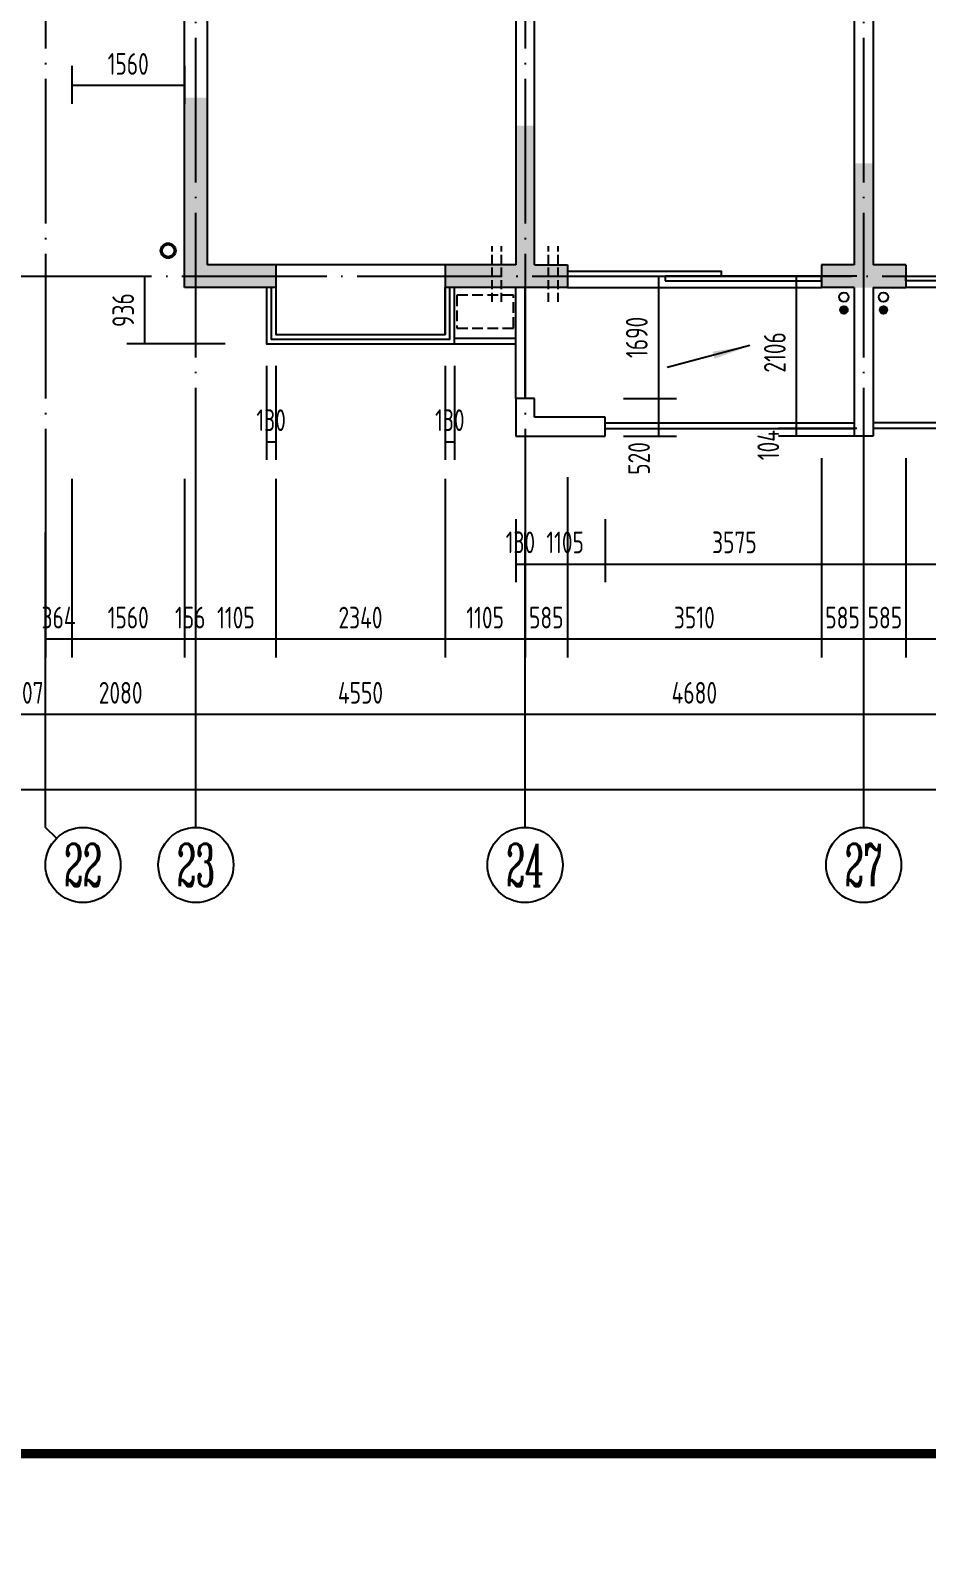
# Model space of a CAD drawing. Extents: x -726032 to 135930, y -151624 to 587044.
# Drawn here: x -666225 to -653837, y 477844 to 498822 of the extents above; entities that cross this region are included whole.
import ezdxf
from ezdxf.enums import TextEntityAlignment as Align

# ---------------------------------------------------------------- set-up
doc = ezdxf.new("R2010")
doc.units = 0
doc.header["$LTSCALE"] = 1000
doc.header["$MEASUREMENT"] = 0
doc.linetypes.add('DASH', pattern=[0.35, 0.25, -0.1])
doc.linetypes.add('DOTE', pattern=[2.42, 2, -0.2, 0.02, -0.2])
doc.layers.get('0').update_dxf_attribs({"linetype": 'CONTINUOUS'})
doc.layers.get('DEFPOINTS').update_dxf_attribs({"color": 1, "linetype": 'CONTINUOUS'})
for name, color, linetype in [('AXIS', 245, 'CONTINUOUS'), ('AXIS_TEXT', 7, 'CONTINUOUS'), ('COLUMN', 170, 'CONTINUOUS'), ('DOTE', 8, 'DOTE'), ('GROUND', 45, 'CONTINUOUS'), ('PUB_DIM', 245, 'CONTINUOUS'), ('PUB_TITLE', 1, 'CONTINUOUS'), ('ROOF', 4, 'CONTINUOUS'), ('WALL', 255, 'CONTINUOUS'), ('WINDOW', 155, 'CONTINUOUS'), ('空调', 245, 'CONTINUOUS'), ('雨水管', 20, 'CONTINUOUS')]:
    doc.layers.add(name, color=color, linetype=linetype)
doc.styles.add('COMPLEX', font='COMPLEX')
doc.styles.add('DIM_FONT', font='isocp.shx', dxfattribs={"width": 0.8})
doc.dimstyles.new('AXIS', dxfattribs={"dimtxt": 300, "dimasz": 1, "dimexe": 250, "dimexo": 300, "dimgap": 150, "dimtad": 1, "dimdec": 0, "dimzin": 0, "dimdsep": 46, "dimtxsty": 'DIM_FONT', "dimcen": 0.09, "dimse1": 1, "dimse2": 1, "dimclrt": 142, "dimadec": 0, "dimazin": 0, "dimtfac": 1, "dimtdec": 0, "dimtix": 1, "dimtmove": 2, "dimatfit": 3, "dimfxl": 1, "dimtolj": 1, "dimtzin": 0, "dimarcsym": 0})
doc.dimstyles.new('DIMA', dxfattribs={"dimtxt": 300, "dimasz": 1, "dimexe": 250, "dimexo": 300, "dimgap": 150, "dimtad": 1, "dimdec": 0, "dimzin": 0, "dimdsep": 46, "dimtxsty": 'DIM_FONT', "dimcen": 0.09, "dimse1": 1, "dimclrt": 142, "dimadec": 0, "dimazin": 0, "dimtfac": 1, "dimtdec": 0, "dimtix": 1, "dimtmove": 2, "dimatfit": 3, "dimfxl": 1, "dimtolj": 1, "dimtzin": 0, "dimarcsym": 0})
doc.dimstyles.new('DIMB', dxfattribs={"dimtxt": 300, "dimasz": 1, "dimexe": 250, "dimexo": 300, "dimgap": 150, "dimtad": 1, "dimdec": 0, "dimzin": 0, "dimdsep": 46, "dimtxsty": 'DIM_FONT', "dimcen": 0.09, "dimse2": 1, "dimclrt": 142, "dimadec": 0, "dimazin": 0, "dimtfac": 1, "dimtdec": 0, "dimtix": 1, "dimtmove": 2, "dimatfit": 3, "dimfxl": 1, "dimtolj": 1, "dimtzin": 0, "dimarcsym": 0})
doc.dimstyles.new('DIMN', dxfattribs={"dimtxt": 300, "dimasz": 1, "dimexe": 250, "dimexo": 300, "dimgap": 150, "dimtad": 1, "dimdec": 0, "dimzin": 0, "dimdsep": 46, "dimtxsty": 'DIM_FONT', "dimcen": 0.09, "dimclrt": 142, "dimadec": 0, "dimazin": 0, "dimtfac": 1, "dimtdec": 0, "dimtix": 1, "dimtmove": 2, "dimatfit": 3, "dimfxl": 1, "dimtolj": 1, "dimtzin": 0, "dimarcsym": 0})

# ---------------------------------------------------------------- blocks, each defined once
blk = doc.blocks.new('*D3172')
at = {"layer": 'AXIS', "color": 0, "lineweight": -2, "transparency": 16777216}
blk.add_line((-650028, 489363), (-654706, 489363), dxfattribs=at)
at = {"layer": 'AXIS', "color": 0, "transparency": 16777216}
for points in [[(-654706, 489363), (-654706, 489363), (-654707, 489363)], [(-650028, 489363), (-650028, 489363), (-650027, 489363)]]:
    blk.add_solid(points, dxfattribs=at)
at = {"layer": 'DEFPOINTS', "color": 0, "transparency": 16777216}
for p in [(-654707, 491880), (-650027, 491880), (-654707, 489363)]:
    blk.add_point(p, dxfattribs=at)
at = {"layer": 'AXIS', "color": 142, "transparency": 16777216, "insert": (-652367, 489663), "char_height": 300, "attachment_point": 5, "style": 'DIM_FONT'}
blk.add_mtext('\\A1;4680', dxfattribs=at)
blk = doc.blocks.new('*D499')
at = {"layer": 'DEFPOINTS', "color": 0, "transparency": 16777216}
for p in [(-654122, 493206), (-650612, 492946), (-654122, 490403)]:
    blk.add_point(p, dxfattribs=at)
at = {"layer": 'PUB_DIM', "color": 0, "lineweight": -2, "transparency": 16777216}
for p, q in [((-654122, 492906), (-654122, 490153)), ((-650612, 492646), (-650612, 490153)), ((-650613, 490403), (-654121, 490403))]:
    blk.add_line(p, q, dxfattribs=at)
at = {"layer": 'PUB_DIM', "color": 0, "transparency": 16777216}
for points in [[(-654121, 490403), (-654121, 490403), (-654122, 490403)], [(-650613, 490403), (-650613, 490403), (-650612, 490403)]]:
    blk.add_solid(points, dxfattribs=at)
at = {"layer": 'PUB_DIM', "color": 142, "transparency": 16777216, "insert": (-652367, 490703), "char_height": 300, "attachment_point": 5, "style": 'DIM_FONT'}
blk.add_mtext('\\A1;3510', dxfattribs=at)
blk = doc.blocks.new('*D1735')
at = {"layer": 'DEFPOINTS', "color": 0, "transparency": 16777216}
for p in [(-654707, 492363), (-651132, 492363), (-651132, 491443)]:
    blk.add_point(p, dxfattribs=at)
at = {"layer": 'PUB_DIM', "color": 0, "lineweight": -2, "transparency": 16777216}
for p, q in [((-651132, 492063), (-651132, 491193)), ((-654706, 491443), (-651133, 491443))]:
    blk.add_line(p, q, dxfattribs=at)
at = {"layer": 'PUB_DIM', "color": 0, "transparency": 16777216}
for points in [[(-654706, 491443), (-654706, 491443), (-654707, 491443)], [(-651133, 491443), (-651133, 491443), (-651132, 491443)]]:
    blk.add_solid(points, dxfattribs=at)
at = {"layer": 'PUB_DIM', "color": 142, "transparency": 16777216, "insert": (-652919, 491743), "char_height": 300, "attachment_point": 5, "style": 'DIM_FONT'}
blk.add_mtext('\\A1;3575', dxfattribs=at)
blk = doc.blocks.new('*D510')
at = {"layer": 'AXIS', "color": 0, "lineweight": -2, "transparency": 16777216}
for p, q in [((-711920, 491580), (-711920, 488073)), ((-643241, 491580), (-643241, 488073)), ((-643242, 488323), (-711919, 488323))]:
    blk.add_line(p, q, dxfattribs=at)
at = {"layer": 'AXIS', "color": 0, "transparency": 16777216}
for points in [[(-711919, 488323), (-711919, 488323), (-711920, 488323)], [(-643242, 488323), (-643242, 488323), (-643241, 488323)]]:
    blk.add_solid(points, dxfattribs=at)
at = {"layer": 'DEFPOINTS', "color": 0, "transparency": 16777216}
for p in [(-711920, 491880), (-643241, 491880), (-711920, 488323)]:
    blk.add_point(p, dxfattribs=at)
at = {"layer": 'AXIS', "color": 142, "transparency": 16777216, "insert": (-677580, 488623), "char_height": 300, "attachment_point": 5, "style": 'DIM_FONT'}
blk.add_mtext('\\A1;68679', dxfattribs=at)
blk = doc.blocks.new('*D3719')
at = {"layer": 'DEFPOINTS', "color": 0, "transparency": 16777216}
for p in [(-663937, 492920), (-662832, 492920), (-663937, 490403)]:
    blk.add_point(p, dxfattribs=at)
at = {"layer": 'PUB_DIM', "color": 0, "lineweight": -2, "transparency": 16777216}
for p, q in [((-662832, 492620), (-662832, 490153)), ((-662833, 490403), (-663936, 490403))]:
    blk.add_line(p, q, dxfattribs=at)
at = {"layer": 'PUB_DIM', "color": 0, "transparency": 16777216}
for points in [[(-663936, 490403), (-663936, 490403), (-663937, 490403)], [(-662833, 490403), (-662833, 490403), (-662832, 490403)]]:
    blk.add_solid(points, dxfattribs=at)
at = {"layer": 'PUB_DIM', "color": 142, "transparency": 16777216, "insert": (-663384, 490703), "char_height": 300, "attachment_point": 5, "style": 'DIM_FONT'}
blk.add_mtext('\\A1;1105', dxfattribs=at)
blk = doc.blocks.new('_AXISO')
blk.add_circle((0, 0), 0.5)
at = {"layer": 'AXIS_TEXT', "style": 'COMPLEX', "width": 1.041667}
blk.add_attdef('A', text='', height=0.56, dxfattribs=at).set_placement((-0.25, -0.28), (0.25, -0.28), align=Align.FIT)
blk = doc.blocks.new('*D3720')
at = {"layer": 'DEFPOINTS', "color": 0, "transparency": 16777216}
for p in [(-664642, 495422), (-663234, 495422), (-663234, 494486)]:
    blk.add_point(p, dxfattribs=at)
at = {"layer": 'PUB_DIM', "color": 0, "lineweight": -2, "transparency": 16777216}
for p, q in [((-664642, 494487), (-664642, 495421)), ((-663534, 494486), (-664892, 494486))]:
    blk.add_line(p, q, dxfattribs=at)
at = {"layer": 'PUB_DIM', "color": 0, "transparency": 16777216}
for points in [[(-664642, 495421), (-664641, 495421), (-664642, 495422)], [(-664642, 494487), (-664641, 494487), (-664642, 494486)]]:
    blk.add_solid(points, dxfattribs=at)
at = {"layer": 'PUB_DIM', "color": 142, "transparency": 16777216, "insert": (-664942, 494954), "char_height": 300, "attachment_point": 5, "rotation": 90, "style": 'DIM_FONT'}
blk.add_mtext('\\A1;936', dxfattribs=at)
blk = doc.blocks.new('*D3320')
at = {"layer": 'AXIS', "color": 0, "lineweight": -2, "transparency": 16777216}
blk.add_line((-659388, 489363), (-663936, 489363), dxfattribs=at)
at = {"layer": 'AXIS', "color": 0, "transparency": 16777216}
for points in [[(-663936, 489363), (-663936, 489363), (-663937, 489363)], [(-659388, 489363), (-659388, 489363), (-659387, 489363)]]:
    blk.add_solid(points, dxfattribs=at)
at = {"layer": 'DEFPOINTS', "color": 0, "transparency": 16777216}
for p in [(-663937, 491880), (-659387, 491880), (-663937, 489363)]:
    blk.add_point(p, dxfattribs=at)
at = {"layer": 'AXIS', "color": 142, "transparency": 16777216, "insert": (-661662, 489663), "char_height": 300, "attachment_point": 5, "style": 'DIM_FONT'}
blk.add_mtext('\\A1;4550', dxfattribs=at)
blk = doc.blocks.new('*D1020')
at = {"layer": 'DEFPOINTS', "color": 0, "transparency": 16777216}
for p in [(-665653, 498632), (-664093, 498632), (-665653, 498058)]:
    blk.add_point(p, dxfattribs=at)
at = {"layer": 'PUB_DIM', "color": 0, "lineweight": -2, "transparency": 16777216}
for p, q in [((-665653, 498332), (-665653, 497808)), ((-664093, 498332), (-664093, 497808)), ((-664094, 498058), (-665652, 498058))]:
    blk.add_line(p, q, dxfattribs=at)
at = {"layer": 'PUB_DIM', "color": 0, "transparency": 16777216}
for points in [[(-665652, 498059), (-665652, 498058), (-665653, 498058)], [(-664094, 498059), (-664094, 498058), (-664093, 498058)]]:
    blk.add_solid(points, dxfattribs=at)
at = {"layer": 'PUB_DIM', "color": 142, "transparency": 16777216, "insert": (-664873, 498358), "char_height": 300, "attachment_point": 5, "style": 'DIM_FONT'}
blk.add_mtext('\\A1;1560', dxfattribs=at)
blk = doc.blocks.new('*D3321')
at = {"layer": 'AXIS', "color": 0, "lineweight": -2, "transparency": 16777216}
for p, q in [((-666525, 489363), (-666526, 489363)), ((-666017, 489363), (-666524, 489363)), ((-666016, 489363), (-666015, 489363))]:
    blk.add_line(p, q, dxfattribs=at)
at = {"layer": 'AXIS', "color": 0, "transparency": 16777216}
for points in [[(-666525, 489363), (-666525, 489363), (-666524, 489363)], [(-666016, 489363), (-666016, 489363), (-666017, 489363)]]:
    blk.add_solid(points, dxfattribs=at)
at = {"layer": 'DEFPOINTS', "color": 0, "transparency": 16777216}
for p in [(-666524, 491880), (-666017, 491880), (-666524, 489363)]:
    blk.add_point(p, dxfattribs=at)
at = {"layer": 'AXIS', "color": 142, "transparency": 16777216, "insert": (-666270, 489663), "char_height": 300, "attachment_point": 5, "style": 'DIM_FONT'}
blk.add_mtext('\\A1;507', dxfattribs=at)
blk = doc.blocks.new('*D1022')
at = {"layer": 'DEFPOINTS', "color": 0, "transparency": 16777216}
for p in [(-666017, 492920), (-665653, 492920), (-666017, 490403)]:
    blk.add_point(p, dxfattribs=at)
at = {"layer": 'PUB_DIM', "color": 0, "lineweight": -2, "transparency": 16777216}
for p, q in [((-666017, 492620), (-666017, 490153)), ((-665653, 492620), (-665653, 490153)), ((-666018, 490403), (-666019, 490403)), ((-665653, 490403), (-666017, 490403)), ((-665652, 490403), (-665651, 490403))]:
    blk.add_line(p, q, dxfattribs=at)
at = {"layer": 'PUB_DIM', "color": 0, "transparency": 16777216}
for points in [[(-666018, 490403), (-666018, 490403), (-666017, 490403)], [(-665652, 490403), (-665652, 490403), (-665653, 490403)]]:
    blk.add_solid(points, dxfattribs=at)
at = {"layer": 'PUB_DIM', "color": 142, "transparency": 16777216, "insert": (-665835, 490703), "char_height": 300, "attachment_point": 5, "style": 'DIM_FONT'}
blk.add_mtext('\\A1;364', dxfattribs=at)
blk = doc.blocks.new('_AXISO1')
blk.add_line((0.354, -0.146), (0.5, 0))
blk.add_circle((0, -0.5), 0.5)
at = {"layer": 'AXIS_TEXT', "style": 'COMPLEX', "width": 1.041667}
blk.add_attdef('A', text='', height=0.56, dxfattribs=at).set_placement((-0.25, -0.78), (0.25, -0.78), align=Align.FIT)
blk = doc.blocks.new('*D1023')
at = {"layer": 'DEFPOINTS', "color": 0, "transparency": 16777216}
for p in [(-665653, 492920), (-664093, 492920), (-665653, 490403)]:
    blk.add_point(p, dxfattribs=at)
at = {"layer": 'PUB_DIM', "color": 0, "lineweight": -2, "transparency": 16777216}
for p, q in [((-665653, 492620), (-665653, 490153)), ((-664093, 492620), (-664093, 490153)), ((-664094, 490403), (-665652, 490403))]:
    blk.add_line(p, q, dxfattribs=at)
at = {"layer": 'PUB_DIM', "color": 0, "transparency": 16777216}
for points in [[(-665652, 490403), (-665652, 490403), (-665653, 490403)], [(-664094, 490403), (-664094, 490403), (-664093, 490403)]]:
    blk.add_solid(points, dxfattribs=at)
at = {"layer": 'PUB_DIM', "color": 142, "transparency": 16777216, "insert": (-664873, 490703), "char_height": 300, "attachment_point": 5, "style": 'DIM_FONT'}
blk.add_mtext('\\A1;1560', dxfattribs=at)
blk = doc.blocks.new('*D3322')
at = {"layer": 'AXIS', "color": 0, "lineweight": -2, "transparency": 16777216}
blk.add_line((-663938, 489363), (-666016, 489363), dxfattribs=at)
at = {"layer": 'AXIS', "color": 0, "transparency": 16777216}
for points in [[(-666016, 489363), (-666016, 489363), (-666017, 489363)], [(-663938, 489363), (-663938, 489363), (-663937, 489363)]]:
    blk.add_solid(points, dxfattribs=at)
at = {"layer": 'DEFPOINTS', "color": 0, "transparency": 16777216}
for p in [(-666017, 491880), (-663937, 491880), (-666017, 489363)]:
    blk.add_point(p, dxfattribs=at)
at = {"layer": 'AXIS', "color": 142, "transparency": 16777216, "insert": (-664977, 489663), "char_height": 300, "attachment_point": 5, "style": 'DIM_FONT'}
blk.add_mtext('\\A1;2080', dxfattribs=at)
blk = doc.blocks.new('*D2259')
at = {"layer": 'DEFPOINTS', "color": 0, "transparency": 16777216}
for p in [(-664093, 492920), (-663937, 492920), (-664093, 490403)]:
    blk.add_point(p, dxfattribs=at)
at = {"layer": 'PUB_DIM', "color": 0, "lineweight": -2, "transparency": 16777216}
for p, q in [((-664093, 492620), (-664093, 490153)), ((-664094, 490403), (-664095, 490403)), ((-663937, 490403), (-664093, 490403)), ((-663936, 490403), (-663935, 490403))]:
    blk.add_line(p, q, dxfattribs=at)
at = {"layer": 'PUB_DIM', "color": 0, "transparency": 16777216}
for points in [[(-664094, 490403), (-664094, 490403), (-664093, 490403)], [(-663936, 490403), (-663936, 490403), (-663937, 490403)]]:
    blk.add_solid(points, dxfattribs=at)
at = {"layer": 'PUB_DIM', "color": 142, "transparency": 16777216, "insert": (-664015, 490703), "char_height": 300, "attachment_point": 5, "style": 'DIM_FONT'}
blk.add_mtext('\\A1;156', dxfattribs=at)
blk = doc.blocks.new('*D3725')
at = {"layer": 'DEFPOINTS', "color": 0, "transparency": 16777216}
for p in [(-654707, 493206), (-654122, 493206), (-654707, 490403)]:
    blk.add_point(p, dxfattribs=at)
at = {"layer": 'PUB_DIM', "color": 0, "lineweight": -2, "transparency": 16777216}
for p, q in [((-654122, 492906), (-654122, 490153)), ((-654708, 490403), (-654709, 490403)), ((-654122, 490403), (-654707, 490403)), ((-654121, 490403), (-654120, 490403))]:
    blk.add_line(p, q, dxfattribs=at)
at = {"layer": 'PUB_DIM', "color": 0, "transparency": 16777216}
for points in [[(-654708, 490403), (-654708, 490403), (-654707, 490403)], [(-654121, 490403), (-654121, 490403), (-654122, 490403)]]:
    blk.add_solid(points, dxfattribs=at)
at = {"layer": 'PUB_DIM', "color": 142, "transparency": 16777216, "insert": (-654414, 490703), "char_height": 300, "attachment_point": 5, "style": 'DIM_FONT'}
blk.add_mtext('\\A1;585', dxfattribs=at)
blk = doc.blocks.new('*D2263')
at = {"layer": 'DEFPOINTS', "color": 0, "transparency": 16777216}
for p in [(-655292, 493206), (-654707, 493206), (-655292, 490403)]:
    blk.add_point(p, dxfattribs=at)
at = {"layer": 'PUB_DIM', "color": 0, "lineweight": -2, "transparency": 16777216}
for p, q in [((-655292, 492906), (-655292, 490153)), ((-655293, 490403), (-655294, 490403)), ((-654707, 490403), (-655292, 490403)), ((-654706, 490403), (-654705, 490403))]:
    blk.add_line(p, q, dxfattribs=at)
at = {"layer": 'PUB_DIM', "color": 0, "transparency": 16777216}
for points in [[(-655293, 490403), (-655293, 490403), (-655292, 490403)], [(-654706, 490403), (-654706, 490403), (-654707, 490403)]]:
    blk.add_solid(points, dxfattribs=at)
at = {"layer": 'PUB_DIM', "color": 142, "transparency": 16777216, "insert": (-654999, 490703), "char_height": 300, "attachment_point": 5, "style": 'DIM_FONT'}
blk.add_mtext('\\A1;585', dxfattribs=at)
blk = doc.blocks.new('*D1028')
at = {"layer": 'DEFPOINTS', "color": 0, "transparency": 16777216}
for p in [(-659387, 492946), (-658802, 492946), (-659387, 490403)]:
    blk.add_point(p, dxfattribs=at)
at = {"layer": 'PUB_DIM', "color": 0, "lineweight": -2, "transparency": 16777216}
for p, q in [((-659387, 492646), (-659387, 490153)), ((-658802, 492646), (-658802, 490153)), ((-659388, 490403), (-659389, 490403)), ((-658802, 490403), (-659387, 490403)), ((-658801, 490403), (-658800, 490403))]:
    blk.add_line(p, q, dxfattribs=at)
at = {"layer": 'PUB_DIM', "color": 0, "transparency": 16777216}
for points in [[(-659388, 490403), (-659388, 490403), (-659387, 490403)], [(-658801, 490403), (-658801, 490403), (-658802, 490403)]]:
    blk.add_solid(points, dxfattribs=at)
at = {"layer": 'PUB_DIM', "color": 142, "transparency": 16777216, "insert": (-659094, 490703), "char_height": 300, "attachment_point": 5, "style": 'DIM_FONT'}
blk.add_mtext('\\A1;585', dxfattribs=at)
blk = doc.blocks.new('*D2264')
at = {"layer": 'DEFPOINTS', "color": 0, "transparency": 16777216}
for p in [(-659387, 492363), (-658282, 492363), (-658282, 491443)]:
    blk.add_point(p, dxfattribs=at)
at = {"layer": 'PUB_DIM', "color": 0, "lineweight": -2, "transparency": 16777216}
for p, q in [((-658282, 492063), (-658282, 491193)), ((-659386, 491443), (-658283, 491443))]:
    blk.add_line(p, q, dxfattribs=at)
at = {"layer": 'PUB_DIM', "color": 0, "transparency": 16777216}
for points in [[(-659386, 491443), (-659386, 491443), (-659387, 491443)], [(-658283, 491443), (-658283, 491443), (-658282, 491443)]]:
    blk.add_solid(points, dxfattribs=at)
at = {"layer": 'PUB_DIM', "color": 142, "transparency": 16777216, "insert": (-658834, 491743), "char_height": 300, "attachment_point": 5, "style": 'DIM_FONT'}
blk.add_mtext('\\A1;1105', dxfattribs=at)
blk = doc.blocks.new('*D3726')
at = {"layer": 'DEFPOINTS', "color": 0, "transparency": 16777216}
for p in [(-659517, 492363), (-659387, 492363), (-659387, 491443)]:
    blk.add_point(p, dxfattribs=at)
at = {"layer": 'PUB_DIM', "color": 0, "lineweight": -2, "transparency": 16777216}
for p, q in [((-659517, 492063), (-659517, 491193)), ((-659518, 491443), (-659519, 491443)), ((-659517, 491443), (-659387, 491443)), ((-659386, 491443), (-659385, 491443))]:
    blk.add_line(p, q, dxfattribs=at)
at = {"layer": 'PUB_DIM', "color": 0, "transparency": 16777216}
for points in [[(-659518, 491443), (-659518, 491443), (-659517, 491443)], [(-659386, 491443), (-659386, 491443), (-659387, 491443)]]:
    blk.add_solid(points, dxfattribs=at)
at = {"layer": 'PUB_DIM', "color": 142, "transparency": 16777216, "insert": (-659452, 491743), "char_height": 300, "attachment_point": 5, "style": 'DIM_FONT'}
blk.add_mtext('\\A1;130', dxfattribs=at)
blk = doc.blocks.new('*D3325')
at = {"layer": 'AXIS', "color": 0, "lineweight": -2, "transparency": 16777216}
blk.add_line((-654708, 489363), (-659386, 489363), dxfattribs=at)
at = {"layer": 'AXIS', "color": 0, "transparency": 16777216}
for points in [[(-659386, 489363), (-659386, 489363), (-659387, 489363)], [(-654708, 489363), (-654708, 489363), (-654707, 489363)]]:
    blk.add_solid(points, dxfattribs=at)
at = {"layer": 'DEFPOINTS', "color": 0, "transparency": 16777216}
for p in [(-659387, 491880), (-654707, 491880), (-659387, 489363)]:
    blk.add_point(p, dxfattribs=at)
at = {"layer": 'AXIS', "color": 142, "transparency": 16777216, "insert": (-657047, 489663), "char_height": 300, "attachment_point": 5, "style": 'DIM_FONT'}
blk.add_mtext('\\A1;4680', dxfattribs=at)
blk = doc.blocks.new('*D1029')
at = {"layer": 'DEFPOINTS', "color": 0, "transparency": 16777216}
for p in [(-655292, 493206), (-658802, 492946), (-658802, 490403)]:
    blk.add_point(p, dxfattribs=at)
at = {"layer": 'PUB_DIM', "color": 0, "lineweight": -2, "transparency": 16777216}
for p, q in [((-655292, 492906), (-655292, 490153)), ((-658802, 492646), (-658802, 490153)), ((-655293, 490403), (-658801, 490403))]:
    blk.add_line(p, q, dxfattribs=at)
at = {"layer": 'PUB_DIM', "color": 0, "transparency": 16777216}
for points in [[(-658801, 490403), (-658801, 490403), (-658802, 490403)], [(-655293, 490403), (-655293, 490403), (-655292, 490403)]]:
    blk.add_solid(points, dxfattribs=at)
at = {"layer": 'PUB_DIM', "color": 142, "transparency": 16777216, "insert": (-657047, 490703), "char_height": 300, "attachment_point": 5, "style": 'DIM_FONT'}
blk.add_mtext('\\A1;3510', dxfattribs=at)
blk = doc.blocks.new('*D3727')
at = {"layer": 'DEFPOINTS', "color": 0, "transparency": 16777216}
for p in [(-658282, 492363), (-654707, 492363), (-654707, 491443)]:
    blk.add_point(p, dxfattribs=at)
at = {"layer": 'PUB_DIM', "color": 0, "lineweight": -2, "transparency": 16777216}
for p, q in [((-658282, 492063), (-658282, 491193)), ((-658281, 491443), (-654708, 491443))]:
    blk.add_line(p, q, dxfattribs=at)
at = {"layer": 'PUB_DIM', "color": 0, "transparency": 16777216}
for points in [[(-658281, 491443), (-658281, 491443), (-658282, 491443)], [(-654708, 491443), (-654708, 491443), (-654707, 491443)]]:
    blk.add_solid(points, dxfattribs=at)
at = {"layer": 'PUB_DIM', "color": 142, "transparency": 16777216, "insert": (-656494, 491743), "char_height": 300, "attachment_point": 5, "style": 'DIM_FONT'}
blk.add_mtext('\\A1;3575', dxfattribs=at)
blk = doc.blocks.new('*D1030')
at = {"layer": 'DEFPOINTS', "color": 0, "transparency": 16777216}
for p in [(-662962, 494486), (-662832, 494486), (-662832, 493132)]:
    blk.add_point(p, dxfattribs=at)
at = {"layer": 'PUB_DIM', "color": 0, "lineweight": -2, "transparency": 16777216}
for p, q in [((-662962, 494186), (-662962, 492882)), ((-662832, 494186), (-662832, 492882)), ((-662963, 493132), (-662964, 493132)), ((-662962, 493132), (-662832, 493132)), ((-662831, 493132), (-662830, 493132))]:
    blk.add_line(p, q, dxfattribs=at)
at = {"layer": 'PUB_DIM', "color": 0, "transparency": 16777216}
for points in [[(-662963, 493132), (-662963, 493132), (-662962, 493132)], [(-662831, 493132), (-662831, 493132), (-662832, 493132)]]:
    blk.add_solid(points, dxfattribs=at)
at = {"layer": 'PUB_DIM', "color": 142, "transparency": 16777216, "insert": (-662897, 493432), "char_height": 300, "attachment_point": 5, "style": 'DIM_FONT'}
blk.add_mtext('\\A1;130', dxfattribs=at)
blk = doc.blocks.new('*D1031')
at = {"layer": 'DEFPOINTS', "color": 0, "transparency": 16777216}
for p in [(-660492, 494486), (-660362, 494486), (-660362, 493132)]:
    blk.add_point(p, dxfattribs=at)
at = {"layer": 'PUB_DIM', "color": 0, "lineweight": -2, "transparency": 16777216}
for p, q in [((-660492, 494186), (-660492, 492882)), ((-660362, 494186), (-660362, 492882)), ((-660493, 493132), (-660494, 493132)), ((-660492, 493132), (-660362, 493132)), ((-660361, 493132), (-660360, 493132))]:
    blk.add_line(p, q, dxfattribs=at)
at = {"layer": 'PUB_DIM', "color": 0, "transparency": 16777216}
for points in [[(-660493, 493132), (-660493, 493132), (-660492, 493132)], [(-660361, 493132), (-660361, 493132), (-660362, 493132)]]:
    blk.add_solid(points, dxfattribs=at)
at = {"layer": 'PUB_DIM', "color": 142, "transparency": 16777216, "insert": (-660427, 493432), "char_height": 300, "attachment_point": 5, "style": 'DIM_FONT'}
blk.add_mtext('\\A1;130', dxfattribs=at)
blk = doc.blocks.new('*D1032')
at = {"layer": 'DEFPOINTS', "color": 0, "transparency": 16777216}
for p in [(-662832, 492920), (-660492, 492920), (-662832, 490403)]:
    blk.add_point(p, dxfattribs=at)
at = {"layer": 'PUB_DIM', "color": 0, "lineweight": -2, "transparency": 16777216}
for p, q in [((-662832, 492620), (-662832, 490153)), ((-660492, 492620), (-660492, 490153)), ((-660493, 490403), (-662831, 490403))]:
    blk.add_line(p, q, dxfattribs=at)
at = {"layer": 'PUB_DIM', "color": 0, "transparency": 16777216}
for points in [[(-662831, 490403), (-662831, 490403), (-662832, 490403)], [(-660493, 490403), (-660493, 490403), (-660492, 490403)]]:
    blk.add_solid(points, dxfattribs=at)
at = {"layer": 'PUB_DIM', "color": 142, "transparency": 16777216, "insert": (-661662, 490703), "char_height": 300, "attachment_point": 5, "style": 'DIM_FONT'}
blk.add_mtext('\\A1;2340', dxfattribs=at)
blk = doc.blocks.new('*D2265')
at = {"layer": 'DEFPOINTS', "color": 0, "transparency": 16777216}
for p in [(-660492, 492920), (-659387, 492946), (-660492, 490403)]:
    blk.add_point(p, dxfattribs=at)
at = {"layer": 'PUB_DIM', "color": 0, "lineweight": -2, "transparency": 16777216}
for p, q in [((-660492, 492620), (-660492, 490153)), ((-659388, 490403), (-660491, 490403))]:
    blk.add_line(p, q, dxfattribs=at)
at = {"layer": 'PUB_DIM', "color": 0, "transparency": 16777216}
for points in [[(-660491, 490403), (-660491, 490403), (-660492, 490403)], [(-659388, 490403), (-659388, 490403), (-659387, 490403)]]:
    blk.add_solid(points, dxfattribs=at)
at = {"layer": 'PUB_DIM', "color": 142, "transparency": 16777216, "insert": (-659939, 490703), "char_height": 300, "attachment_point": 5, "style": 'DIM_FONT'}
blk.add_mtext('\\A1;1105', dxfattribs=at)
blk = doc.blocks.new('*D3951')
at = {"layer": 'DEFPOINTS', "color": 0, "transparency": 16777216}
for p in [(-658325, 493732), (-658325, 493212), (-657543, 493212)]:
    blk.add_point(p, dxfattribs=at)
at = {"layer": 'PUB_DIM', "color": 0, "lineweight": -2, "transparency": 16777216}
for p, q in [((-658025, 493732), (-657293, 493732)), ((-657543, 493731), (-657543, 493213)), ((-658025, 493212), (-657293, 493212))]:
    blk.add_line(p, q, dxfattribs=at)
at = {"layer": 'PUB_DIM', "color": 0, "transparency": 16777216}
for points in [[(-657543, 493731), (-657543, 493731), (-657543, 493732)], [(-657543, 493213), (-657543, 493213), (-657543, 493212)]]:
    blk.add_solid(points, dxfattribs=at)
at = {"layer": 'PUB_DIM', "color": 142, "transparency": 16777216, "insert": (-657812, 492904), "char_height": 300, "attachment_point": 5, "rotation": 90, "style": 'DIM_FONT'}
blk.add_mtext('\\A1;520', dxfattribs=at)
blk = doc.blocks.new('*D3952')
at = {"layer": 'DEFPOINTS', "color": 0, "transparency": 16777216}
for p in [(-658507, 495422), (-658325, 493732), (-657543, 493732)]:
    blk.add_point(p, dxfattribs=at)
at = {"layer": 'PUB_DIM', "color": 0, "lineweight": -2, "transparency": 16777216}
for p, q in [((-658207, 495422), (-657293, 495422)), ((-657543, 495421), (-657543, 493733)), ((-658025, 493732), (-657293, 493732))]:
    blk.add_line(p, q, dxfattribs=at)
at = {"layer": 'PUB_DIM', "color": 0, "transparency": 16777216}
for points in [[(-657543, 495421), (-657543, 495421), (-657543, 495422)], [(-657543, 493733), (-657543, 493733), (-657543, 493732)]]:
    blk.add_solid(points, dxfattribs=at)
at = {"layer": 'PUB_DIM', "color": 142, "transparency": 16777216, "insert": (-657843, 494577), "char_height": 300, "attachment_point": 5, "rotation": 90, "style": 'DIM_FONT'}
blk.add_mtext('\\A1;1690', dxfattribs=at)
blk = doc.blocks.new('_ARROW')
blk.add_solid([(0, 0), (-1, 0.1), (-1, -0.1)])
blk = doc.blocks.new('*D3950')
at = {"layer": 'DEFPOINTS', "color": 0, "transparency": 16777216}
for p in [(-655635, 495422), (-654501, 495422), (-654501, 493316)]:
    blk.add_point(p, dxfattribs=at)
at = {"layer": 'PUB_DIM', "color": 0, "lineweight": -2, "transparency": 16777216}
for p, q in [((-654801, 495422), (-655885, 495422)), ((-655635, 493317), (-655635, 495421)), ((-654801, 493316), (-655885, 493316))]:
    blk.add_line(p, q, dxfattribs=at)
at = {"layer": 'PUB_DIM', "color": 0, "transparency": 16777216}
for points in [[(-655635, 495421), (-655634, 495421), (-655635, 495422)], [(-655635, 493317), (-655634, 493317), (-655635, 493316)]]:
    blk.add_solid(points, dxfattribs=at)
at = {"layer": 'PUB_DIM', "color": 142, "transparency": 16777216, "insert": (-655935, 494369), "char_height": 300, "attachment_point": 5, "rotation": 90, "style": 'DIM_FONT'}
blk.add_mtext('\\A1;2106', dxfattribs=at)
blk = doc.blocks.new('*D3949')
at = {"layer": 'DEFPOINTS', "color": 0, "transparency": 16777216}
for p in [(-655635, 493316), (-654501, 493316), (-654501, 493212)]:
    blk.add_point(p, dxfattribs=at)
at = {"layer": 'PUB_DIM', "color": 0, "lineweight": -2, "transparency": 16777216}
for p, q in [((-654801, 493316), (-655885, 493316)), ((-654801, 493212), (-655885, 493212)), ((-655635, 493317), (-655635, 493318)), ((-655635, 493212), (-655635, 493316)), ((-655635, 493211), (-655635, 493210))]:
    blk.add_line(p, q, dxfattribs=at)
at = {"layer": 'PUB_DIM', "color": 0, "transparency": 16777216}
for points in [[(-655635, 493317), (-655634, 493317), (-655635, 493316)], [(-655635, 493211), (-655634, 493211), (-655635, 493212)]]:
    blk.add_solid(points, dxfattribs=at)
at = {"layer": 'PUB_DIM', "color": 142, "transparency": 16777216, "insert": (-656025, 493088), "char_height": 300, "attachment_point": 5, "rotation": 90, "style": 'DIM_FONT'}
blk.add_mtext('\\A1;104', dxfattribs=at)

msp = doc.modelspace()

# ---------------------------------------------------------------- hatches: boundary and pattern name
at = {"layer": '雨水管'}
h = msp.add_hatch(dxfattribs=at)
h.set_pattern_fill('ANSI31', color=256, scale=130, style=0)
h.set_pattern_definition([(45, (-1175736.375, 836987.842), (-11.4904852, 11.4904852), [])])
h.paths.add_polyline_path([(-655032.6, 494956.1, 1), (-654928.6, 494956.1, 1)])
h = msp.add_hatch(dxfattribs=at)
h.set_pattern_fill('ANSI31', color=256, scale=130, style=0)
h.set_pattern_definition([(135, (-133677.36, 836987.842), (11.4904852, 11.4904852), [])])
h.paths.add_polyline_path([(-654485.2, 494956.1, 1), (-654381.2, 494956.1, 1)])

# ---------------------------------------------------------------- linework, layer by layer
at = {"layer": 'AXIS'}
for p, q in [((-666016.9, 487802.9), (-666016.9, 491880.4)), ((-663936.9, 487802.9), (-663936.9, 491880.4)), ((-659386.9, 487802.9), (-659386.9, 491880.4)), ((-654706.9, 487802.9), (-654706.9, 491880.4))]:
    msp.add_line(p, q, dxfattribs=at)
at = {"layer": 'COLUMN'}
for points in [[(-664092.9, 497892.4), (-664092.9, 495266.4), (-663780.9, 497892.4), (-663780.9, 495578.4)], [(-659516.9, 497502.4), (-659516.9, 495578.4), (-659256.9, 497502.4), (-659256.9, 495578.4)], [(-654836.9, 495578.4), (-654836.9, 496982.4), (-654576.9, 495578.4), (-654576.9, 496982.4)], [(-664092.9, 495266.4), (-663780.9, 495578.4), (-662831.9, 495266.4), (-662831.9, 495578.4)], [(-660491.9, 495578.4), (-660491.9, 495266.4), (-658801.9, 495578.4), (-658801.9, 495266.4)], [(-655291.9, 495578.4), (-655291.9, 495266.4), (-654121.9, 495578.4), (-654121.9, 495266.4)]]:
    msp.add_solid(points, dxfattribs=at)
at = {"layer": 'DOTE'}
for p, q in [((-666016.9, 522352), (-666016.9, 491880.4)), ((-659386.9, 522352), (-659386.9, 491880.4)), ((-654706.9, 491880.4), (-654706.9, 504262.4)), ((-663936.9, 491880.4), (-663936.9, 503222.4)), ((-712529.2, 495422.4), (-642897.4, 495422.4))]:
    msp.add_line(p, q, dxfattribs=at)
at = {"layer": 'GROUND'}
for p, q in [((-658801.9, 495266.4), (-655291.9, 495266.4)), ((-650611.9, 495266.4), (-654121.9, 495266.4))]:
    msp.add_line(p, q, dxfattribs=at)
at = {"layer": 'PUB_TITLE'}
for points, const_width in [([(-726032.4, 477843.9), (-629442.4, 477843.9), (-629442.4, 532443.9), (-726032.4, 532443.9)], 0.234), ([(-723432.4, 479143.9), (-630742.4, 479143.9), (-630742.4, 531143.9), (-723432.4, 531143.9)], 130)]:
    msp.add_lwpolyline(points, close=True, dxfattribs=dict(at, const_width=const_width))
at = {"layer": 'ROOF'}
for p, q in [((-659516.9, 493732.2), (-659516.9, 495266.4)), ((-659386.9, 493732.2), (-659386.9, 495266.4)), ((-660361.9, 494564.4), (-659516.9, 494564.4)), ((-660361.9, 494486.4), (-659516.9, 494486.4))]:
    msp.add_line(p, q, dxfattribs=at)
for points in [[(-658281.9, 493394.2), (-654836.9, 493394.2)], [(-658281.9, 493316.2), (-654836.9, 493316.2)], [(-651131.9, 493394.2), (-654576.9, 493394.2)], [(-651131.9, 493316.2), (-654576.9, 493316.2)]]:
    msp.add_lwpolyline(points, dxfattribs=at)
at = {"layer": 'WALL'}
for p, q in [((-654576.9, 504132.4), (-654576.9, 495578.4)), ((-664092.9, 495266.4), (-664092.9, 502052.4)), ((-659256.9, 495578.4), (-659256.9, 501766.4)), ((-654836.9, 501454.4), (-654836.9, 495578.4)), ((-663780.9, 500674.4), (-663780.9, 495578.4)), ((-659516.9, 500674.4), (-659516.9, 495578.4)), ((-662831.9, 495578.4), (-663780.9, 495578.4)), ((-662831.9, 495578.4), (-662831.9, 495266.4)), ((-660491.9, 495578.4), (-660491.9, 495266.4)), ((-659516.9, 495578.4), (-660491.9, 495578.4)), ((-659256.9, 495578.4), (-658801.9, 495578.4)), ((-658801.9, 495578.4), (-658801.9, 495266.4)), ((-654836.9, 495578.4), (-655291.9, 495578.4)), ((-655291.9, 495578.4), (-655291.9, 495266.4)), ((-654121.9, 495578.4), (-654576.9, 495578.4)), ((-654121.9, 495578.4), (-654121.9, 495266.4)), ((-662831.9, 495266.4), (-664092.9, 495266.4)), ((-658801.9, 495266.4), (-660491.9, 495266.4)), ((-654836.9, 495266.4), (-655291.9, 495266.4)), ((-654836.9, 495266.4), (-654836.9, 493212.4)), ((-654576.9, 495266.4), (-654121.9, 495266.4)), ((-654576.9, 495266.4), (-654576.9, 493212.4)), ((-654576.9, 493212.4), (-654836.9, 493212.4))]:
    msp.add_line(p, q, dxfattribs=at)
at = {"layer": 'WALL', "color": 255}
for p, q in [((-659516.9, 493732.2), (-659516.9, 493212.2)), ((-659256.9, 493472.2), (-659256.9, 493732.2)), ((-658281.9, 493472.2), (-659256.9, 493472.2)), ((-658281.9, 493212.2), (-658281.9, 493472.2)), ((-659516.9, 493212.2), (-658281.9, 493212.2))]:
    msp.add_line(p, q, dxfattribs=at)
at = {"layer": 'WALL', "color": 0}
msp.add_line((-659256.9, 493732.2), (-659516.9, 493732.2), dxfattribs=at)
at = {"layer": 'WINDOW'}
msp.add_line((-660491.9, 495578.4), (-662831.9, 495578.4), dxfattribs=at)
for points in [[(-658801.9, 495422.4), (-656669.9, 495422.4), (-656669.9, 495487.4), (-658801.9, 495487.4)], [(-657449.9, 495357.4), (-655291.9, 495357.4), (-655291.9, 495422.4), (-657449.9, 495422.4)], [(-651963.9, 495357.4), (-654121.9, 495357.4), (-654121.9, 495422.4), (-651963.9, 495422.4)]]:
    msp.add_lwpolyline(points, close=True, dxfattribs=at)
for points in [[(-662961.9, 495266.4), (-662961.9, 494486.4), (-660361.9, 494486.4), (-660361.9, 495266.4)], [(-662896.9, 495266.4), (-662896.9, 494551.4), (-660426.9, 494551.4), (-660426.9, 495266.4)], [(-662831.9, 495266.4), (-662831.9, 494616.4), (-660491.9, 494616.4), (-660491.9, 495266.4)], [(-660491.9, 495266.4), (-660491.9, 494616.4)]]:
    msp.add_lwpolyline(points, dxfattribs=at)
at = {"layer": '空调', "linetype": 'DASH', "ltscale": 0.5}
for p, q in [((-659841.9, 495066.7), (-659841.9, 495840.5)), ((-659711.9, 495066.7), (-659711.9, 495840.5)), ((-659061.9, 495066.7), (-659061.9, 495840.5)), ((-658931.9, 495066.7), (-658931.9, 495840.5))]:
    msp.add_line(p, q, dxfattribs=at)
at = {"layer": '空调', "linetype": 'DASH', "ltscale": 0.6}
msp.add_lwpolyline([(-660328.7, 494705), (-659548.7, 494705), (-659548.7, 495160), (-660328.7, 495160)], close=True, dxfattribs=at)
at = {"layer": '雨水管'}
msp.add_lwpolyline([(-656279, 494462.8), (-657421, 494160.8)], dxfattribs=at)
for centre, radius in [((-664320.5, 495776), 104), ((-664320.5, 495776), 84.5), ((-654980.6, 495133.7), 65), ((-654433.2, 495133.7), 65), ((-654980.6, 494956.1), 52), ((-654433.2, 494956.1), 52)]:
    msp.add_circle(centre, radius, dxfattribs=at)

# ---------------------------------------------------------------- block references
at = {"layer": 'AXIS'}
ref = msp.add_blockref('_AXISO1', (-666016.9, 487282.9), dxfattribs=dict(at, xscale=1040, yscale=1040, zscale=1040, rotation=90))
ref.add_attrib('A', '22', dxfattribs={"layer": 'AXIS_TEXT', "height": 582.4, "style": 'COMPLEX', "width": 0.551471}).set_placement((-665756.9, 486991.7), (-665236.9, 486991.7), align=Align.FIT)
ref = msp.add_blockref('_AXISO', (-663936.9, 487282.9), dxfattribs=dict(at, xscale=1040, yscale=1040, zscale=1040))
ref.add_attrib('A', '23', dxfattribs={"layer": 'AXIS_TEXT', "height": 582.4, "style": 'COMPLEX', "width": 0.551471}).set_placement((-664196.9, 486991.7), (-663676.9, 486991.7), align=Align.FIT)
ref = msp.add_blockref('_AXISO', (-659386.9, 487282.9), dxfattribs=dict(at, xscale=1040, yscale=1040, zscale=1040))
ref.add_attrib('A', '24', dxfattribs={"layer": 'AXIS_TEXT', "height": 582.4, "style": 'COMPLEX', "width": 0.520833}).set_placement((-659646.9, 486991.7), (-659126.9, 486991.7), align=Align.FIT)
ref = msp.add_blockref('_AXISO', (-654706.9, 487282.9), dxfattribs=dict(at, xscale=1040, yscale=1040, zscale=1040))
ref.add_attrib('A', '27', dxfattribs={"layer": 'AXIS_TEXT', "height": 582.4, "style": 'COMPLEX', "width": 0.551471}).set_placement((-654966.9, 486991.7), (-654446.9, 486991.7), align=Align.FIT)
at = {"layer": '雨水管', "xscale": 519.9999999999976, "yscale": 519.9999999999976, "zscale": 519.9999999999976, "rotation": 14.8153817559993}
msp.add_blockref('_ARROW', (-656279, 494462.8), dxfattribs=at)

# ---------------------------------------------------------------- dimensions: what is measured, and where the dimension line sits
at = {"layer": 'AXIS'}
dim = msp.add_aligned_dim(p1=(-643240.9, 491880.4), p2=(-711919.9, 491880.4), distance=3557.4, dimstyle='DIMN', dxfattribs=at)
dim.commit()
dim.dimension.update_dxf_attribs({"geometry": '*D510', "text_midpoint": (-677580.4, 488622.9)})
for base, p1, p2, picture, middle in [((-666523.9, 489362.9), (-666016.9, 491880.4), (-666523.9, 491880.4), '*D3321', (-666270.4, 489662.9)), ((-666016.9, 489362.9), (-663936.9, 491880.4), (-666016.9, 491880.4), '*D3322', (-664976.9, 489663)), ((-663936.9, 489362.9), (-659386.9, 491880.4), (-663936.9, 491880.4), '*D3320', (-661661.9, 489662.9)), ((-659386.9, 489362.9), (-654706.9, 491880.4), (-659386.9, 491880.4), '*D3325', (-657046.9, 489662.9)), ((-654706.9, 489362.9), (-650026.9, 491880.4), (-654706.9, 491880.4), '*D3172', (-652366.9, 489662.9))]:
    dim = msp.add_linear_dim(base=base, p1=p1, p2=p2, dimstyle='AXIS', dxfattribs=at)
    dim.commit()
    dim.dimension.update_dxf_attribs({"geometry": picture, "text_midpoint": middle})
at = {"layer": 'PUB_DIM'}
for base, p1, p2, dimstyle, picture, middle in [((-665652.9, 498058.4), (-664092.9, 498632.4), (-665652.9, 498632.4), 'DIMN', '*D1020', (-664872.9, 498358.4)), ((-662831.9, 493131.9), (-662961.9, 494486.4), (-662831.9, 494486.4), 'DIMN', '*D1030', (-662896.9, 493431.9)), ((-660361.9, 493131.9), (-660491.9, 494486.4), (-660361.9, 494486.4), 'DIMN', '*D1031', (-660426.9, 493431.9)), ((-658801.9, 490402.9), (-655291.9, 493206.4), (-658801.9, 492946.4), 'DIMN', '*D1029', (-657046.9, 490702.9)), ((-655291.9, 490402.9), (-654706.9, 493206.4), (-655291.9, 493206.4), 'DIMA', '*D2263', (-654999.4, 490702.9)), ((-654706.9, 490402.9), (-654121.9, 493206.4), (-654706.9, 493206.4), 'DIMB', '*D3725', (-654414.4, 490702.9)), ((-654121.9, 490402.9), (-650611.9, 492946.4), (-654121.9, 493206.4), 'DIMN', '*D499', (-652366.9, 490702.9)), ((-666016.9, 490402.9), (-665652.9, 492920.4), (-666016.9, 492920.4), 'DIMN', '*D1022', (-665834.9, 490702.9)), ((-665652.9, 490402.9), (-664092.9, 492920.4), (-665652.9, 492920.4), 'DIMN', '*D1023', (-664872.9, 490702.9)), ((-664092.9, 490402.9), (-663936.9, 492920.4), (-664092.9, 492920.4), 'DIMA', '*D2259', (-664014.9, 490702.9)), ((-663936.9, 490402.9), (-662831.9, 492920.4), (-663936.9, 492920.4), 'DIMB', '*D3719', (-663384.4, 490702.9)), ((-662831.9, 490402.9), (-660491.9, 492920.4), (-662831.9, 492920.4), 'DIMN', '*D1032', (-661661.9, 490703)), ((-660491.9, 490402.9), (-659386.9, 492946.4), (-660491.9, 492920.4), 'DIMA', '*D2265', (-659939.4, 490702.9)), ((-659386.9, 490402.9), (-658801.9, 492946.4), (-659386.9, 492946.4), 'DIMN', '*D1028', (-659094.4, 490702.9)), ((-659386.9, 491442.9), (-659516.9, 492362.8), (-659386.9, 492362.8), 'DIMB', '*D3726', (-659451.9, 491742.9)), ((-658281.9, 491442.9), (-659386.9, 492362.8), (-658281.9, 492362.8), 'DIMA', '*D2264', (-658834.4, 491742.9)), ((-654706.9, 491442.9), (-658281.9, 492362.8), (-654706.9, 492362.8), 'DIMB', '*D3727', (-656494.4, 491742.9)), ((-651131.9, 491442.9), (-654706.9, 492362.8), (-651131.9, 492362.8), 'DIMA', '*D1735', (-652919.4, 491742.9))]:
    dim = msp.add_linear_dim(base=base, p1=p1, p2=p2, dimstyle=dimstyle, dxfattribs=at)
    dim.commit()
    dim.dimension.update_dxf_attribs({"geometry": picture, "text_midpoint": middle})
for base, p1, p2, dimstyle, picture, middle in [((-664641.6, 495422.4), (-663234.3, 494486.4), (-663234.3, 495422.4), 'DIMB', '*D3720', (-664941.6, 494954.4)), ((-657542.7, 493732.2), (-658507.2, 495422.4), (-658325.2, 493732.2), 'DIMN', '*D3952', (-657842.7, 494577.3)), ((-655634.6, 495422.4), (-654501.2, 493316.2), (-654501.2, 495422.4), 'DIMN', '*D3950', (-655934.7, 494369.3))]:
    dim = msp.add_linear_dim(base=base, p1=p1, p2=p2, angle=90, dimstyle=dimstyle, dxfattribs=at)
    dim.commit()
    dim.dimension.update_dxf_attribs({"geometry": picture, "text_midpoint": middle})
for base, p1, p2, picture, middle in [((-657542.7, 493212.2), (-658325.2, 493732.2), (-658325.2, 493212.2), '*D3951', (-657811.9, 492903.9)), ((-655634.6, 493316.2), (-654501.2, 493212.4), (-654501.2, 493316.2), '*D3949', (-656024.6, 493088.4))]:
    dim = msp.add_linear_dim(base=base, p1=p1, p2=p2, angle=90, dimstyle='DIMN', dxfattribs=at)
    dim.commit()
    dim.dimension.update_dxf_attribs({"geometry": picture, "text_midpoint": middle, "dimtype": 160})

doc.saveas('drawing.dxf')
